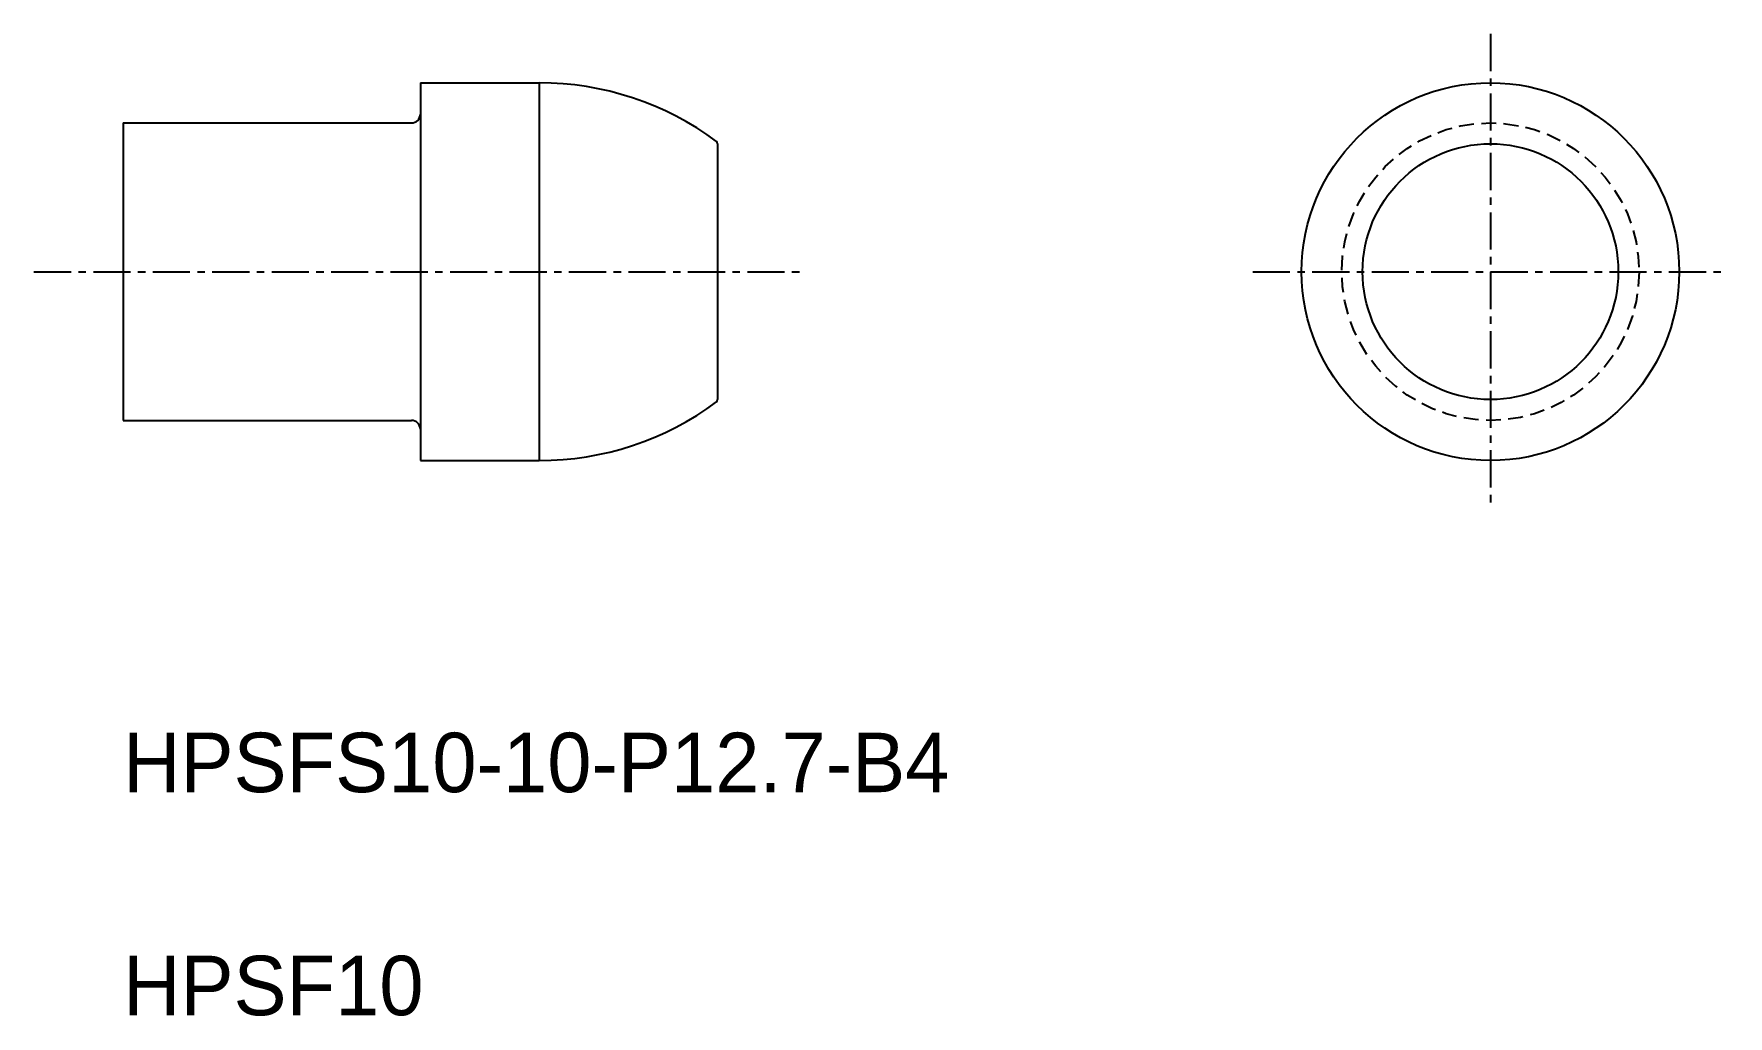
# Model space of a CAD drawing. Extents: x -1008.9 to -951.9, y -827 to -794.
import ezdxf

# ---------------------------------------------------------------- set-up
doc = ezdxf.new("R2010")
doc.units = 0
doc.linetypes.add('CENTER', pattern=[2, 1.25, -0.25, 0.25, -0.25])
doc.linetypes.add('DASHED', pattern=[0.75, 0.5, -0.25])
doc.layers.get('0').update_dxf_attribs({"linetype": 'CONTINUOUS'})
doc.layers.add('CENTER', color=1, linetype='CENTER')

msp = doc.modelspace()

# ---------------------------------------------------------------- linework, layer by layer
at = {"color": 7, "linetype": 'CONTINUOUS'}
for p, q in [((-995.922, -795.63), (-991.922, -795.63)), ((-995.922, -795.63), (-995.922, -808.33)), ((-991.922, -795.63), (-991.922, -808.33)), ((-1005.922, -796.98), (-996.222, -796.98)), ((-1005.922, -796.98), (-1005.922, -806.98)), ((-985.922, -797.68), (-985.922, -806.28)), ((-1005.922, -806.98), (-996.222, -806.98)), ((-995.922, -808.33), (-991.922, -808.33))]:
    msp.add_line(p, q, dxfattribs=at)
for radius in [6.35, 4.3]:
    msp.add_circle((-959.927, -801.98), radius, dxfattribs=at)
at = {"color": 3, "linetype": 'DASHED'}
msp.add_circle((-959.927, -801.98), 5, dxfattribs=at)
at = {"color": 7, "linetype": 'CONTINUOUS'}
for centre, radius, start, end in [((-991.922, -805.63), 10, 53.4189, 90), ((-996.222, -796.68), 0.3, 270, 0), ((-986.022, -797.68), 0.1, 0, 53.4189), ((-991.922, -798.33), 10, 270, 306.5811), ((-986.022, -806.28), 0.1, 306.5811, 0), ((-996.222, -807.28), 0.3, 0, 90)]:
    msp.add_arc(centre, radius, start, end, dxfattribs=at)
at = {"layer": 'CENTER', "color": 1, "linetype": 'CENTER'}
for p, q in [((-959.927, -793.985), (-959.927, -809.975)), ((-1008.922, -801.98), (-982.922, -801.98)), ((-967.922, -801.98), (-951.932, -801.98))]:
    msp.add_line(p, q, dxfattribs=at)

# ---------------------------------------------------------------- texts
at = {"color": 7, "linetype": 'CONTINUOUS'}
for s, p in [('HPSFS10-10-P12.7-B4', (-1005.922, -819.48)), ('HPSF10', (-1005.922, -826.98))]:
    msp.add_text(s, height=2, dxfattribs=at).set_placement(p)

doc.saveas('drawing.dxf')
